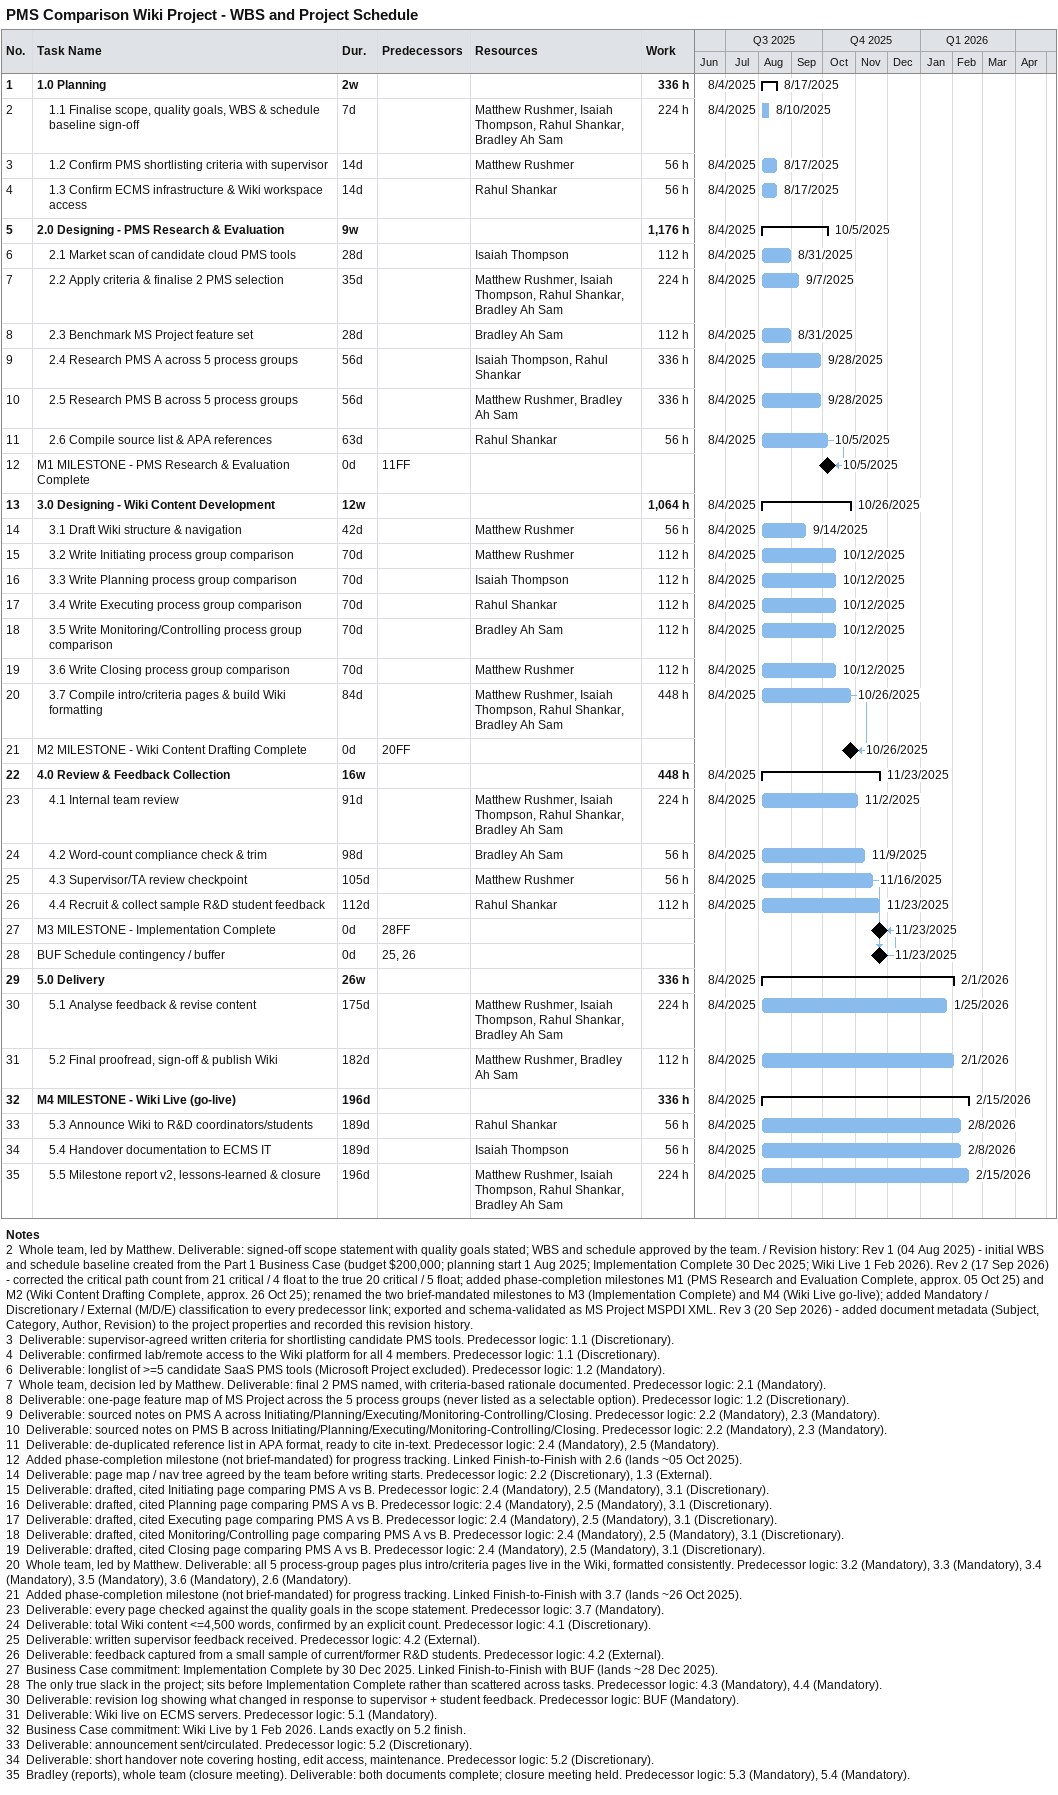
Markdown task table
PMS Comparison Wiki Project - WBS and Project Schedule

| ID | Level | Task | Duration | Start | Finish | Predecessors | Resources | Work (h) |
|---|---|---|---|---|---|---|---|---|
| 1 | 1 | **1.0 Planning** | 2w | 2025-08-04 | 2025-08-17 |  |  | 336 |
| 2 | 2 | 1.1 Finalise scope, quality goals, WBS & schedule baseline sign-off | 7d | 2025-08-04 | 2025-08-10 |  | Matthew Rushmer, Isaiah Thompson, Rahul Shankar, Bradley Ah Sam | 224 |
| 3 | 2 | 1.2 Confirm PMS shortlisting criteria with supervisor | 14d | 2025-08-04 | 2025-08-17 |  | Matthew Rushmer | 56 |
| 4 | 2 | 1.3 Confirm ECMS infrastructure & Wiki workspace access | 14d | 2025-08-04 | 2025-08-17 |  | Rahul Shankar | 56 |
| 5 | 1 | **2.0 Designing - PMS Research & Evaluation** | 9w | 2025-08-04 | 2025-10-05 |  |  | 1176 |
| 6 | 2 | 2.1 Market scan of candidate cloud PMS tools | 28d | 2025-08-04 | 2025-08-31 |  | Isaiah Thompson | 112 |
| 7 | 2 | 2.2 Apply criteria & finalise 2 PMS selection | 35d | 2025-08-04 | 2025-09-07 |  | Matthew Rushmer, Isaiah Thompson, Rahul Shankar, Bradley Ah Sam | 224 |
| 8 | 2 | 2.3 Benchmark MS Project feature set | 28d | 2025-08-04 | 2025-08-31 |  | Bradley Ah Sam | 112 |
| 9 | 2 | 2.4 Research PMS A across 5 process groups | 56d | 2025-08-04 | 2025-09-28 |  | Isaiah Thompson, Rahul Shankar | 336 |
| 10 | 2 | 2.5 Research PMS B across 5 process groups | 56d | 2025-08-04 | 2025-09-28 |  | Matthew Rushmer, Bradley Ah Sam | 336 |
| 11 | 2 | 2.6 Compile source list & APA references | 63d | 2025-08-04 | 2025-10-05 |  | Rahul Shankar | 56 |
| 12 | 1 | M1 MILESTONE - PMS Research & Evaluation Complete | 0d | 2025-10-05 | 2025-10-05 | 11FF |  |  |
| 13 | 1 | **3.0 Designing - Wiki Content Development** | 12w | 2025-08-04 | 2025-10-26 |  |  | 1064 |
| 14 | 2 | 3.1 Draft Wiki structure & navigation | 42d | 2025-08-04 | 2025-09-14 |  | Matthew Rushmer | 56 |
| 15 | 2 | 3.2 Write Initiating process group comparison | 70d | 2025-08-04 | 2025-10-12 |  | Matthew Rushmer | 112 |
| 16 | 2 | 3.3 Write Planning process group comparison | 70d | 2025-08-04 | 2025-10-12 |  | Isaiah Thompson | 112 |
| 17 | 2 | 3.4 Write Executing process group comparison | 70d | 2025-08-04 | 2025-10-12 |  | Rahul Shankar | 112 |
| 18 | 2 | 3.5 Write Monitoring/Controlling process group comparison | 70d | 2025-08-04 | 2025-10-12 |  | Bradley Ah Sam | 112 |
| 19 | 2 | 3.6 Write Closing process group comparison | 70d | 2025-08-04 | 2025-10-12 |  | Matthew Rushmer | 112 |
| 20 | 2 | 3.7 Compile intro/criteria pages & build Wiki formatting | 84d | 2025-08-04 | 2025-10-26 |  | Matthew Rushmer, Isaiah Thompson, Rahul Shankar, Bradley Ah Sam | 448 |
| 21 | 1 | M2 MILESTONE - Wiki Content Drafting Complete | 0d | 2025-10-26 | 2025-10-26 | 20FF |  |  |
| 22 | 1 | **4.0 Review & Feedback Collection** | 16w | 2025-08-04 | 2025-11-23 |  |  | 448 |
| 23 | 2 | 4.1 Internal team review | 91d | 2025-08-04 | 2025-11-02 |  | Matthew Rushmer, Isaiah Thompson, Rahul Shankar, Bradley Ah Sam | 224 |
| 24 | 2 | 4.2 Word-count compliance check & trim | 98d | 2025-08-04 | 2025-11-09 |  | Bradley Ah Sam | 56 |
| 25 | 2 | 4.3 Supervisor/TA review checkpoint | 105d | 2025-08-04 | 2025-11-16 |  | Matthew Rushmer | 56 |
| 26 | 2 | 4.4 Recruit & collect sample R&D student feedback | 112d | 2025-08-04 | 2025-11-23 |  | Rahul Shankar | 112 |
| 27 | 1 | M3 MILESTONE - Implementation Complete | 0d | 2025-11-23 | 2025-11-23 | 28FF |  |  |
| 28 | 1 | BUF Schedule contingency / buffer | 0d | 2025-11-23 | 2025-11-23 | 25, 26 |  |  |
| 29 | 1 | **5.0 Delivery** | 26w | 2025-08-04 | 2026-02-01 |  |  | 336 |
| 30 | 2 | 5.1 Analyse feedback & revise content | 175d | 2025-08-04 | 2026-01-25 |  | Matthew Rushmer, Isaiah Thompson, Rahul Shankar, Bradley Ah Sam | 224 |
| 31 | 2 | 5.2 Final proofread, sign-off & publish Wiki | 182d | 2025-08-04 | 2026-02-01 |  | Matthew Rushmer, Bradley Ah Sam | 112 |
| 32 | 1 | **M4 MILESTONE - Wiki Live (go-live)** | 196d | 2025-08-04 | 2026-02-15 |  |  | 336 |
| 33 | 2 | 5.3 Announce Wiki to R&D coordinators/students | 189d | 2025-08-04 | 2026-02-08 |  | Rahul Shankar | 56 |
| 34 | 2 | 5.4 Handover documentation to ECMS IT | 189d | 2025-08-04 | 2026-02-08 |  | Isaiah Thompson | 56 |
| 35 | 2 | 5.5 Milestone report v2, lessons-learned & closure | 196d | 2025-08-04 | 2026-02-15 |  | Matthew Rushmer, Isaiah Thompson, Rahul Shankar, Bradley Ah Sam | 224 |

Notes
- 2: Whole team, led by Matthew. Deliverable: signed-off scope statement with quality goals stated; WBS and schedule approved by the team. / Revision history: Rev 1 (04 Aug 2025) - initial WBS and schedule baseline created from the Part 1 Business Case (budget $200,000; planning start 1 Aug 2025; Implementation Complete 30 Dec 2025; Wiki Live 1 Feb 2026). Rev 2 (17 Sep 2026) - corrected the critical path count from 21 critical / 4 float to the true 20 critical / 5 float; added phase-completion milestones M1 (PMS Research and Evaluation Complete, approx. 05 Oct 25) and M2 (Wiki Content Drafting Complete, approx. 26 Oct 25); renamed the two brief-mandated milestones to M3 (Implementation Complete) and M4 (Wiki Live go-live); added Mandatory / Discretionary / External (M/D/E) classification to every predecessor link; exported and schema-validated as MS Project MSPDI XML. Rev 3 (20 Sep 2026) - added document metadata (Subject, Category, Author, Revision) to the project properties and recorded this revision history.
- 3: Deliverable: supervisor-agreed written criteria for shortlisting candidate PMS tools. Predecessor logic: 1.1 (Discretionary).
- 4: Deliverable: confirmed lab/remote access to the Wiki platform for all 4 members. Predecessor logic: 1.1 (Discretionary).
- 6: Deliverable: longlist of >=5 candidate SaaS PMS tools (Microsoft Project excluded). Predecessor logic: 1.2 (Mandatory).
- 7: Whole team, decision led by Matthew. Deliverable: final 2 PMS named, with criteria-based rationale documented. Predecessor logic: 2.1 (Mandatory).
- 8: Deliverable: one-page feature map of MS Project across the 5 process groups (never listed as a selectable option). Predecessor logic: 1.2 (Discretionary).
- 9: Deliverable: sourced notes on PMS A across Initiating/Planning/Executing/Monitoring-Controlling/Closing. Predecessor logic: 2.2 (Mandatory), 2.3 (Mandatory).
- 10: Deliverable: sourced notes on PMS B across Initiating/Planning/Executing/Monitoring-Controlling/Closing. Predecessor logic: 2.2 (Mandatory), 2.3 (Mandatory).
- 11: Deliverable: de-duplicated reference list in APA format, ready to cite in-text. Predecessor logic: 2.4 (Mandatory), 2.5 (Mandatory).
- 12: Added phase-completion milestone (not brief-mandated) for progress tracking. Linked Finish-to-Finish with 2.6 (lands ~05 Oct 2025).
- 14: Deliverable: page map / nav tree agreed by the team before writing starts. Predecessor logic: 2.2 (Discretionary), 1.3 (External).
- 15: Deliverable: drafted, cited Initiating page comparing PMS A vs B. Predecessor logic: 2.4 (Mandatory), 2.5 (Mandatory), 3.1 (Discretionary).
- 16: Deliverable: drafted, cited Planning page comparing PMS A vs B. Predecessor logic: 2.4 (Mandatory), 2.5 (Mandatory), 3.1 (Discretionary).
- 17: Deliverable: drafted, cited Executing page comparing PMS A vs B. Predecessor logic: 2.4 (Mandatory), 2.5 (Mandatory), 3.1 (Discretionary).
- 18: Deliverable: drafted, cited Monitoring/Controlling page comparing PMS A vs B. Predecessor logic: 2.4 (Mandatory), 2.5 (Mandatory), 3.1 (Discretionary).
- 19: Deliverable: drafted, cited Closing page comparing PMS A vs B. Predecessor logic: 2.4 (Mandatory), 2.5 (Mandatory), 3.1 (Discretionary).
- 20: Whole team, led by Matthew. Deliverable: all 5 process-group pages plus intro/criteria pages live in the Wiki, formatted consistently. Predecessor logic: 3.2 (Mandatory), 3.3 (Mandatory), 3.4 (Mandatory), 3.5 (Mandatory), 3.6 (Mandatory), 2.6 (Mandatory).
- 21: Added phase-completion milestone (not brief-mandated) for progress tracking. Linked Finish-to-Finish with 3.7 (lands ~26 Oct 2025).
- 23: Deliverable: every page checked against the quality goals in the scope statement. Predecessor logic: 3.7 (Mandatory).
- 24: Deliverable: total Wiki content <=4,500 words, confirmed by an explicit count. Predecessor logic: 4.1 (Discretionary).
- 25: Deliverable: written supervisor feedback received. Predecessor logic: 4.2 (External).
- 26: Deliverable: feedback captured from a small sample of current/former R&D students. Predecessor logic: 4.2 (External).
- 27: Business Case commitment: Implementation Complete by 30 Dec 2025. Linked Finish-to-Finish with BUF (lands ~28 Dec 2025).
- 28: The only true slack in the project; sits before Implementation Complete rather than scattered across tasks. Predecessor logic: 4.3 (Mandatory), 4.4 (Mandatory).
- 30: Deliverable: revision log showing what changed in response to supervisor + student feedback. Predecessor logic: BUF (Mandatory).
- 31: Deliverable: Wiki live on ECMS servers. Predecessor logic: 5.1 (Mandatory).
- 32: Business Case commitment: Wiki Live by 1 Feb 2026. Lands exactly on 5.2 finish.
- 33: Deliverable: announcement sent/circulated. Predecessor logic: 5.2 (Discretionary).
- 34: Deliverable: short handover note covering hosting, edit access, maintenance. Predecessor logic: 5.2 (Discretionary).
- 35: Bradley (reports), whole team (closure meeting). Deliverable: both documents complete; closure meeting held. Predecessor logic: 5.3 (Mandatory), 5.4 (Mandatory).
